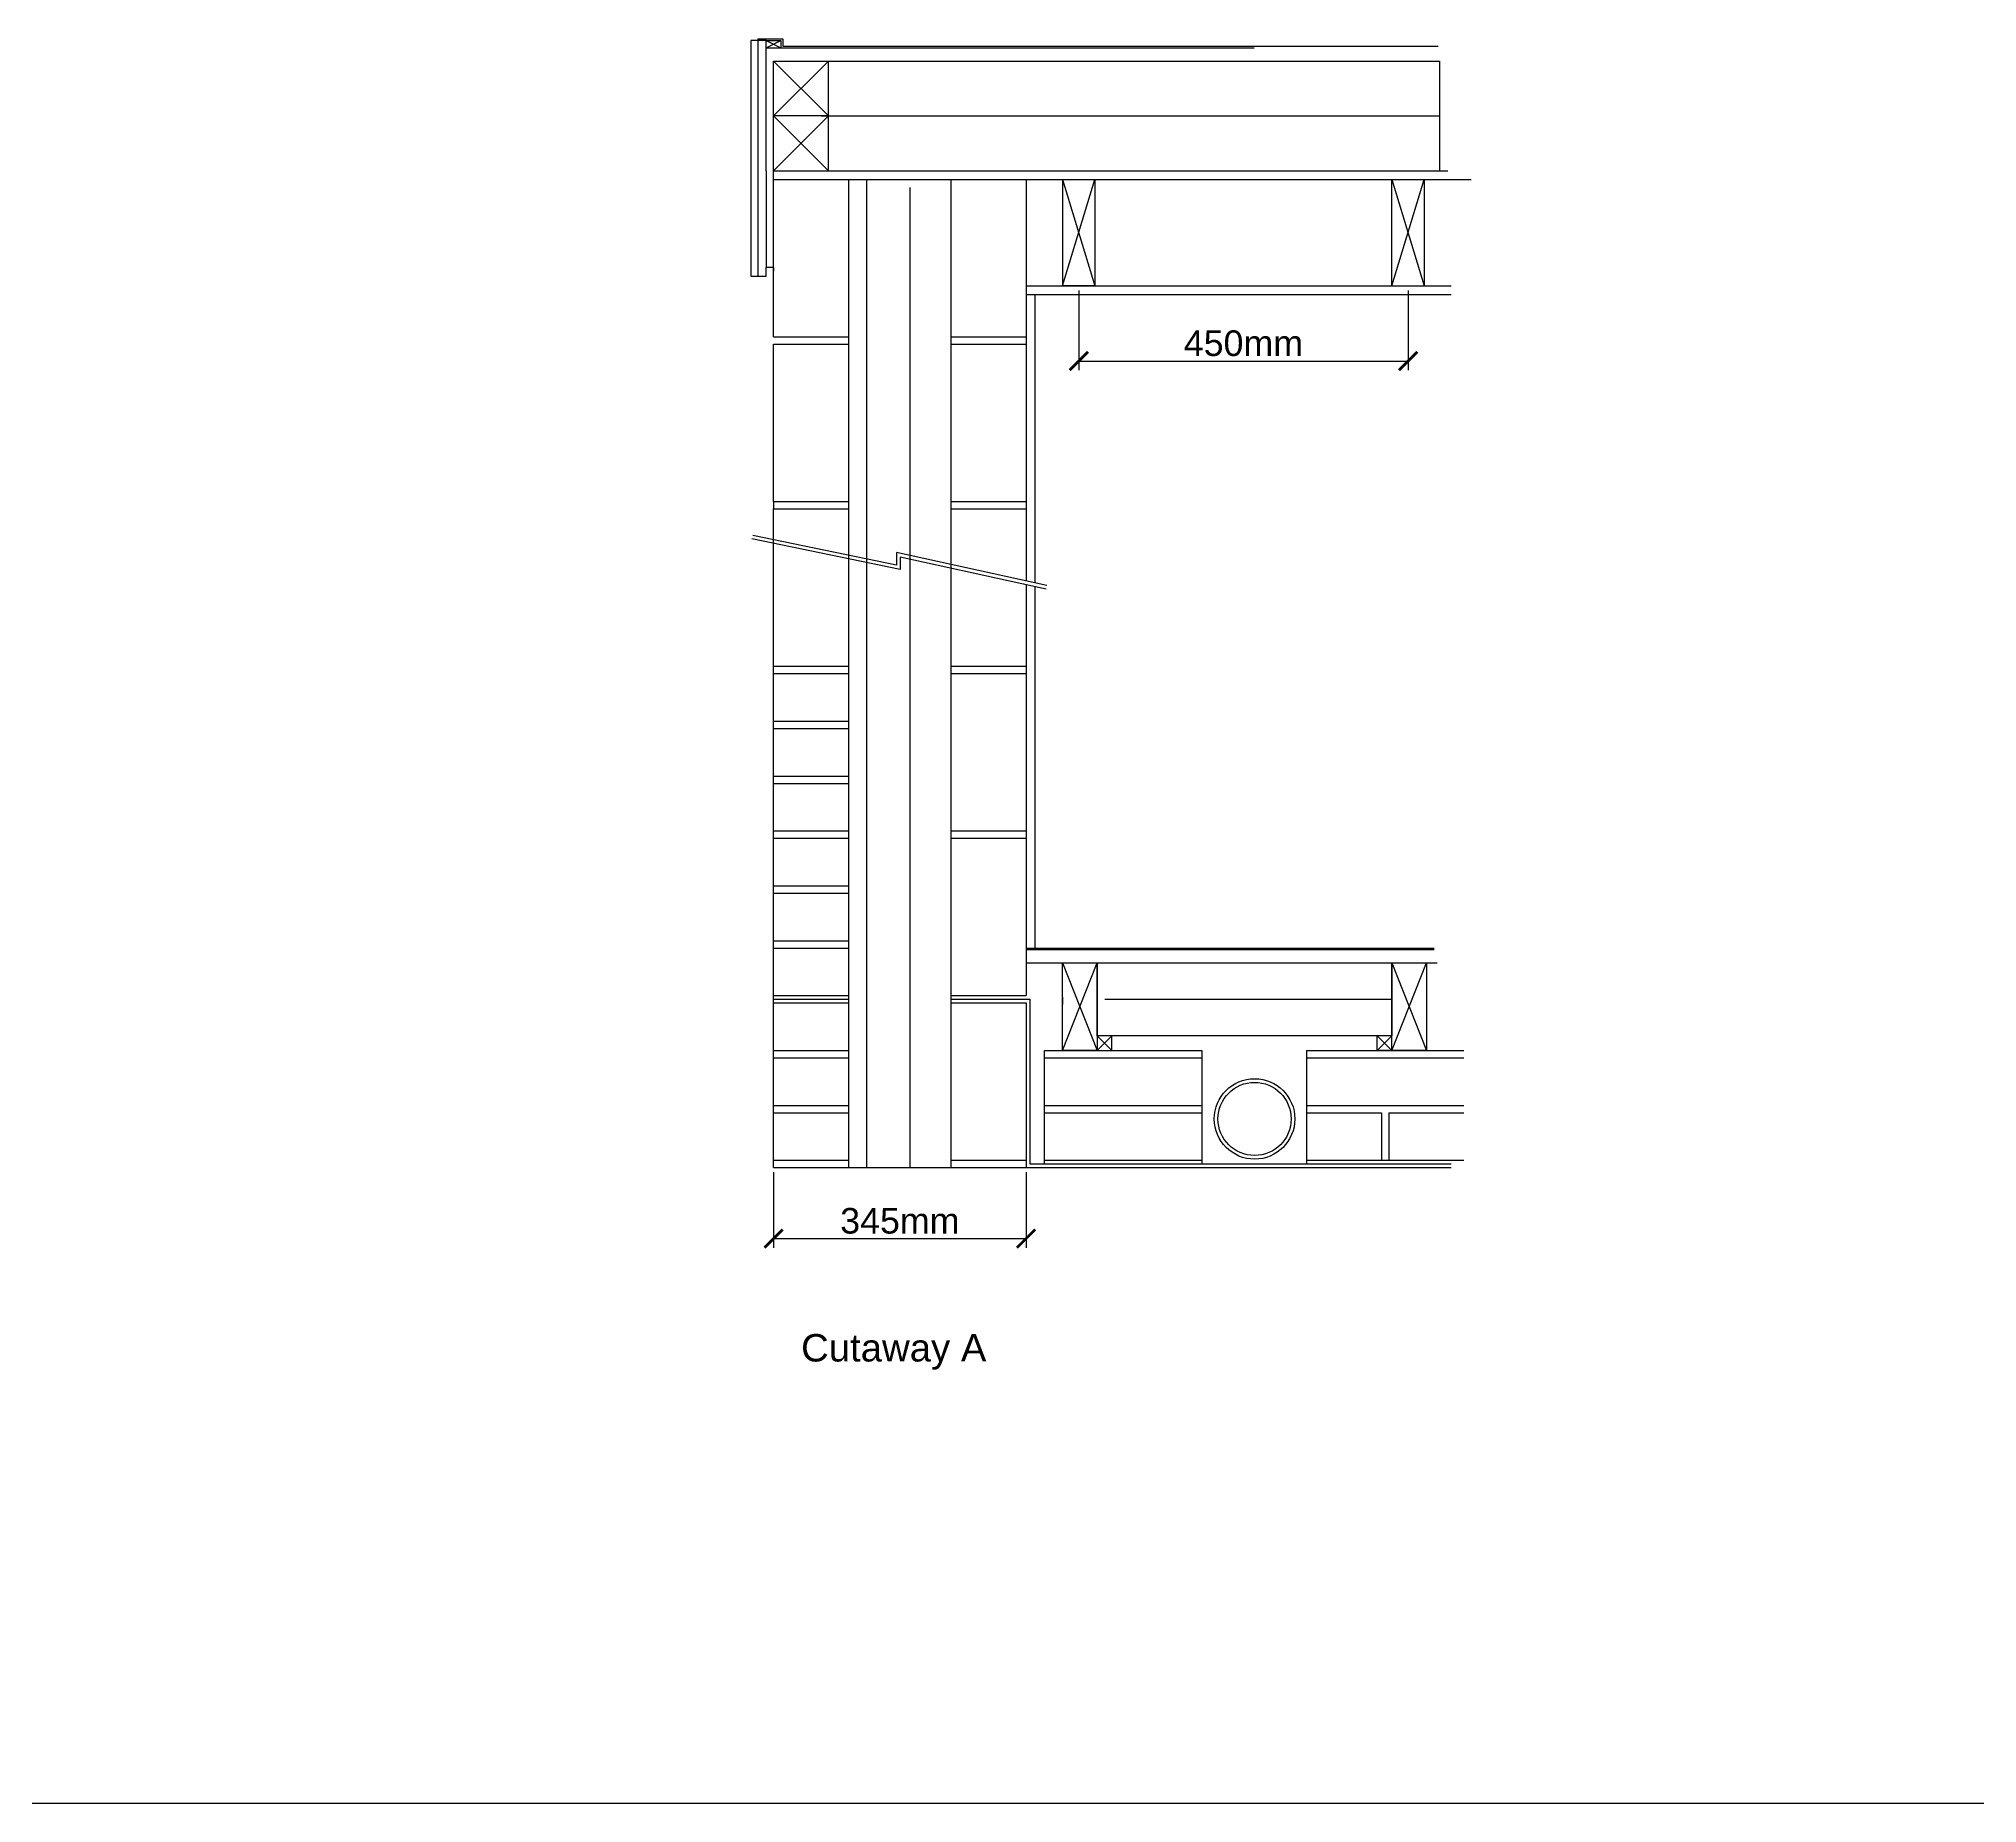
# Model space of a CAD drawing. Header units: millimetres. Extents: x -11841 to 102317, y -68819 to 40378.
# Drawn here: x 70573 to 75871, y -4065 to 757 of the extents above; entities that cross this region are included whole.
import ezdxf

# ---------------------------------------------------------------- set-up
doc = ezdxf.new("R2010")
doc.units = ezdxf.units.MM
doc.styles.get("Standard").update_dxf_attribs({"font": 'Arial.ttf'})
doc.linetypes.add('BATTING', pattern='A,0.00254,-2.54,[134,ltypeshp.shx,S=2.54,R=0,X=-2.54,Y=0],-5.08,[134,ltypeshp.shx,S=2.54,R=180,X=2.54,Y=0],-2.54', length=10.16254)
doc.dimstyles.new('JRMStyle', dxfattribs={"dimtxt": 3.5, "dimasz": 2.5, "dimexe": 1.25, "dimexo": 0.625, "dimtad": 1, "dimdec": 0, "dimdsep": 46, "dimtxsty": 'Standard', "dimblk": 'ARCHTICK', "dimblk1": 'ARCHTICK', "dimblk2": 'ARCHTICK', "dimcen": 2.5, "dimadec": 0, "dimazin": 0, "dimtfac": 1, "dimtdec": 0, "dimtmove": 0, "dimatfit": 3, "dimldrblk": 'ARCHTICK', "dimfxl": 1, "dimarcsym": 0})

# ---------------------------------------------------------------- blocks, each defined once
blk = doc.blocks.new('_ArchTick')
at = {"color": 0, "linetype": 'ByBlock', "const_width": 0.15}
blk.add_lwpolyline([(-0.5, -0.5), (0.5, 0.5)], dxfattribs=at)
blk = doc.blocks.new('*D50')
at = {"color": 0, "lineweight": -2, "transparency": 16777216}
for p, q in [((72581, -2341), (72581, -2547.5)), ((73271, -2341), (73271, -2547.5)), ((72581, -2522.5), (73271, -2522.5))]:
    blk.add_line(p, q, dxfattribs=at)
at = {"layer": 'Defpoints', "color": 0, "transparency": 16777216}
for p in [(72581, -2328.5), (73271, -2328.5), (73271, -2522.5)]:
    blk.add_point(p, dxfattribs=at)
at = {"color": 0, "lineweight": -2, "transparency": 16777216, "xscale": 50, "yscale": 50, "zscale": 50, "rotation": 180}
blk.add_blockref('_ArchTick', (72581, -2522.5), dxfattribs=at)
at = {"color": 0, "lineweight": -2, "transparency": 16777216, "xscale": 50, "yscale": 50, "zscale": 50}
blk.add_blockref('_ArchTick', (73271, -2522.5), dxfattribs=at)
at = {"color": 0, "transparency": 16777216, "insert": (72926, -2474.2), "char_height": 70, "attachment_point": 5}
blk.add_mtext('345mm', dxfattribs=at)
blk = doc.blocks.new('*D89')
at = {"color": 0, "lineweight": -2, "ltscale": 0.58, "transparency": 16777216}
for p, q in [((73415, 69), (73415, -149.1)), ((74315, 69), (74315, -149.1)), ((73415, -124.1), (74315, -124.1))]:
    blk.add_line(p, q, dxfattribs=at)
at = {"layer": 'Defpoints', "color": 0, "ltscale": 0.58, "transparency": 16777216}
for p in [(73415, 81.5), (74315, 81.5), (74315, -124.1)]:
    blk.add_point(p, dxfattribs=at)
at = {"color": 0, "lineweight": -2, "ltscale": 0.58, "transparency": 16777216, "xscale": 50, "yscale": 50, "zscale": 50, "rotation": 180}
blk.add_blockref('_ArchTick', (73415, -124.1), dxfattribs=at)
at = {"color": 0, "lineweight": -2, "ltscale": 0.58, "transparency": 16777216, "xscale": 50, "yscale": 50, "zscale": 50}
blk.add_blockref('_ArchTick', (74315, -124.1), dxfattribs=at)
at = {"color": 0, "ltscale": 0.58, "transparency": 16777216, "insert": (73865, -75.9), "char_height": 70, "attachment_point": 5}
blk.add_mtext('450mm', dxfattribs=at)

msp = doc.modelspace()

# ---------------------------------------------------------------- linework, layer by layer
for p, q in [((72538, 751.5), (72519, 751.5)), ((72519, 751.5), (72519, 107.5)), ((72538, 756.5), (72606, 756.5)), ((72538, 756.5), (72538, 107.5)), ((72561, 751.5), (72538, 751.5)), ((72561, 731.5), (72561, 751.5)), ((72561, 751.5), (72601, 751.5)), ((72561, 751.5), (72601, 731.5)), ((72561, 731.5), (72601, 751.5)), ((72601, 751.5), (72601, 731.5)), ((72606, 756.5), (72606, 736.5)), ((72561, 695.5), (72561, 731.5)), ((72561, 731.5), (73894.4, 731.5)), ((72561, 395.5), (72561, 695.5)), ((72581, 695.5), (73894.4, 695.5)), ((72731, 545.5), (72581, 695.5)), ((72581, 545.5), (72731, 695.5)), ((72606, 736.5), (74397.1, 736.5)), ((72731, 395.5), (72731, 695.5)), ((73894.4, 695.5), (74400.9, 695.5)), ((74400.9, 695.5), (74400.9, 395.5)), ((72731, 545.5), (72581, 545.5)), ((72581, 545.5), (72731, 395.5)), ((72581, 395.5), (72731, 545.5)), ((72561, 395.5), (72561, 371.5)), ((72561, 371.5), (72561, 371.5)), ((72561, 371.5), (72561, 131.5)), ((72581, 395.5), (73894.4, 395.5)), ((72581, 371.5), (74487.2, 371.5)), ((72581, 241.5), (72581, 371.5)), ((72581, 131.5), (72581, 371.5)), ((72786, 371.5), (72786, -58.5)), ((72836, -2328.5), (72836, 371.5)), ((73066, -58.5), (73066, 371.5)), ((73271, 371.5), (73271, -58.5)), ((73894.4, 395.5), (74423.4, 395.5)), ((74271, 81.5), (74271, 371.5)), ((74359, 371.5), (74359, 81.5)), ((72581, 221.5), (72581, 241.5)), ((72519, 107.5), (72538, 107.5)), ((72538, 107.5), (72561, 107.5)), ((72561, 107.5), (72561, 131.5)), ((72581, 131.5), (72561, 131.5)), ((72581, 131.5), (72581, 121.5)), ((73271, 81.5), (73459, 81.5)), ((73271, 57.5), (74432.8, 57.5)), ((73295, 57.5), (73295, -730.4)), ((73459, 81.5), (74432.8, 81.5)), ((74271, 81.5), (74359, 81.5)), ((72581, -58.5), (72786, -58.5)), ((72581, -508.5), (72581, -78.5)), ((72581, -78.5), (72786, -78.5)), ((72786, -58.5), (72786, -78.5)), ((72786, -78.5), (72786, -508.5)), ((73066, -78.5), (73066, -58.5)), ((73066, -58.5), (73271, -58.5)), ((73066, -508.5), (73066, -78.5)), ((73066, -78.5), (73271, -78.5)), ((73271, -58.5), (73271, -78.5)), ((73271, -78.5), (73271, -508.5)), ((73066, -508.5), (73066, -378.5)), ((72581, -508.5), (72786, -508.5)), ((72581, -508.5), (72581, -528.5)), ((72581, -958.5), (72581, -528.5)), ((72581, -528.5), (72786, -528.5)), ((72786, -508.5), (72786, -528.5)), ((72786, -528.5), (72786, -958.5)), ((73066, -528.5), (73066, -508.5)), ((73066, -508.5), (73271, -508.5)), ((73066, -958.5), (73066, -528.5)), ((73066, -528.5), (73271, -528.5)), ((73271, -508.5), (73271, -528.5)), ((73271, -528.5), (73271, -725.1)), ((72926.6, -694.2), (72521.9, -610.5)), ((72916.6, -681.9), (72523.9, -600.7)), ((73327.6, -737.5), (72916.6, -647.3)), ((72916.6, -647.3), (72916.6, -681.9)), ((73325.5, -747.3), (72926.6, -660)), ((72926.6, -660), (72926.6, -694.2)), ((73271, -735.4), (73271, -958.5)), ((73295, -740.6), (73295, -1728.5)), ((72581, -978.5), (72581, -958.5)), ((72581, -958.5), (72786, -958.5)), ((72581, -1108.5), (72581, -978.5)), ((72581, -978.5), (72786, -978.5)), ((72786, -958.5), (72786, -978.5)), ((72786, -978.5), (72786, -1108.5)), ((73066, -978.5), (73066, -958.5)), ((73066, -958.5), (73271, -958.5)), ((73066, -1408.5), (73066, -978.5)), ((73066, -978.5), (73271, -978.5)), ((73271, -958.5), (73271, -978.5)), ((73271, -978.5), (73271, -1408.5)), ((72581, -1128.5), (72581, -1108.5)), ((72581, -1108.5), (72786, -1108.5)), ((72786, -1108.5), (72786, -1128.5)), ((72581, -1258.5), (72581, -1128.5)), ((72581, -1128.5), (72786, -1128.5)), ((72786, -1128.5), (72786, -1258.5)), ((72581, -1278.5), (72581, -1258.5)), ((72581, -1258.5), (72786, -1258.5)), ((72786, -1258.5), (72786, -1278.5)), ((72581, -1408.5), (72581, -1278.5)), ((72581, -1278.5), (72786, -1278.5)), ((72786, -1278.5), (72786, -1408.5)), ((72581, -1428.5), (72581, -1408.5)), ((72581, -1408.5), (72786, -1408.5)), ((72581, -1858.5), (72581, -1428.5)), ((72581, -1428.5), (72786, -1428.5)), ((72786, -1408.5), (72786, -1428.5)), ((72786, -1428.5), (72786, -1858.5)), ((73066, -1428.5), (73066, -1408.5)), ((73066, -1408.5), (73271, -1408.5)), ((73066, -1858.5), (73066, -1428.5)), ((73066, -1428.5), (73271, -1428.5)), ((73271, -1408.5), (73271, -1428.5)), ((73271, -1428.5), (73271, -1858.5)), ((72581, -1578.5), (72581, -1558.5)), ((72581, -1558.5), (72786, -1558.5)), ((72581, -1578.5), (72786, -1578.5)), ((72786, -1558.5), (72786, -1578.5)), ((72581, -1728.5), (72581, -1708.5)), ((72581, -1708.5), (72786, -1708.5)), ((72581, -1728.5), (72786, -1728.5)), ((72786, -1708.5), (72786, -1728.5)), ((73271, -1728.5), (74386.7, -1728.5)), ((73271, -1732.5), (74386.7, -1732.5)), ((73271, -1768.5), (73465, -1768.5)), ((73371, -1768.5), (74394.8, -1768.5)), ((73371, -2008.5), (73371, -1768.5)), ((73371, -1768.5), (73465, -2008.5)), ((73371, -2008.5), (73465, -1768.5)), ((73465, -1768.5), (73465, -2008.5)), ((73465, -1768.5), (74271, -1768.5)), ((73465, -1968.5), (73465, -1768.5)), ((74271, -1768.5), (74365, -1768.5)), ((74271, -2008.5), (74271, -1768.5)), ((74271, -1768.5), (74365, -2008.5)), ((74271, -2008.5), (74365, -1768.5)), ((74271, -1768.5), (74271, -1968.5)), ((74365, -1768.5), (74365, -2008.5)), ((72581, -1878.5), (72581, -1858.5)), ((72581, -1858.5), (72786, -1858.5)), ((72581, -1868.5), (72786, -1868.5)), ((72581, -2308.5), (72581, -1878.5)), ((72581, -1878.5), (72786, -1878.5)), ((72786, -1858.5), (72786, -1878.5)), ((72786, -1878.5), (72786, -2308.5)), ((73066, -1878.5), (73066, -1858.5)), ((73066, -1858.5), (73271, -1858.5)), ((73066, -1868.5), (73281, -1868.5)), ((73066, -2308.5), (73066, -1878.5)), ((73066, -1878.5), (73271, -1878.5)), ((73271, -1878.5), (73271, -2308.5)), ((73371, -1862.5), (73371, -1882.5)), ((74271, -1862.5), (74271, -1882.5)), ((72581, -2028.5), (72581, -2008.5)), ((72581, -2008.5), (72786, -2008.5)), ((72786, -2008.5), (72786, -2028.5)), ((73465, -2008.5), (73371, -2008.5)), ((74271, -1968.5), (73465, -1968.5)), ((73465, -1968.5), (73505, -2008.5)), ((73505, -1968.5), (73465, -2008.5)), ((73465, -2008.5), (73505, -2008.5)), ((73505, -2008.5), (73505, -1968.5)), ((74231, -2008.5), (74231, -1968.5)), ((74231, -1968.5), (74271, -2008.5)), ((74231, -2008.5), (74271, -1968.5)), ((74271, -2008.5), (74231, -2008.5)), ((74365, -2008.5), (74271, -2008.5)), ((74365, -2008.5), (74281.3, -2008.5)), ((72581, -2028.5), (72786, -2028.5)), ((72581, -2178.5), (72581, -2158.5)), ((72581, -2158.5), (72786, -2158.5)), ((72786, -2158.5), (72786, -2178.5)), ((72581, -2178.5), (72786, -2178.5)), ((72581, -2328.5), (72581, -2308.5)), ((72581, -2308.5), (72786, -2308.5)), ((72581, -2328.5), (73271, -2328.5)), ((72786, -2308.5), (72786, -2328.5)), ((73066, -2328.5), (73066, -2308.5)), ((73066, -2308.5), (73271, -2308.5)), ((73271, -2308.5), (73271, -2328.5)), ((73271, -2328.5), (74432.7, -2328.5)), ((29010.3, -4065.5), (102317, -4065.5))]:
    msp.add_line(p, q)
at = {"ltscale": 0.58}
for p, q in [((72581, 545.5), (72581, 695.5)), ((72581, 395.5), (72581, 545.5)), ((72581, 371.5), (72581, 395.5)), ((72581, -58.5), (72581, 371.5)), ((73371, 371.5), (73371, 81.5)), ((73371, 371.5), (73459, 81.5)), ((73371, 81.5), (73459, 371.5)), ((73459, 371.5), (73459, 81.5)), ((74271, 371.5), (74359, 81.5)), ((74271, 81.5), (74359, 371.5)), ((73459, 81.5), (73371, 81.5)), ((73371, -1768.5), (73465, -1768.5)), ((73281, -1868.5), (73281, -2318.5)), ((73321, -2318.5), (73321, -2008.5)), ((73321, -2008.5), (73751, -2008.5)), ((73751, -2008.5), (73751, -2318.5)), ((74037.4, -2008.5), (74467.4, -2008.5)), ((74037.4, -2008.5), (74037.4, -2028.5)), ((73321, -2028.5), (73751, -2028.5)), ((74037.4, -2028.5), (74467.4, -2028.5)), ((74037.4, -2028.5), (74037.4, -2158.5)), ((73321, -2158.5), (73751, -2158.5)), ((74037.4, -2158.5), (74467.4, -2158.5)), ((74037.4, -2158.5), (74037.4, -2308.5)), ((73321, -2178.5), (73751, -2178.5)), ((74037.4, -2178.5), (74242.4, -2178.5)), ((74242.4, -2178.5), (74242.4, -2308.5)), ((74262.4, -2178.5), (74262.4, -2308.5)), ((74262.4, -2178.5), (74467.4, -2178.5)), ((73281, -2318.5), (74432.7, -2318.5)), ((73321, -2308.5), (73751, -2308.5)), ((74037.4, -2308.5), (74467.4, -2308.5)), ((74037.4, -2308.5), (74037.4, -2318.5))]:
    msp.add_line(p, q, dxfattribs=at)
at = {"linetype": 'BATTING', "ltscale": 0.7}
msp.add_line((72711, 545.5), (74400.9, 545.5), dxfattribs=at)
at = {"linetype": 'BATTING', "ltscale": 0.55}
msp.add_line((72953.5, 349.8), (72953.5, -2328.5), dxfattribs=at)
at = {"linetype": 'BATTING', "ltscale": 0.49}
msp.add_line((73486.1, -1868.5), (74271, -1868.5), dxfattribs=at)
for radius in [110, 100]:
    msp.add_circle((73895.5, -2195.4), radius)

# ---------------------------------------------------------------- texts
at = {"insert": (72656.1, -2783.3), "char_height": 75, "attachment_point": 1}
msp.add_mtext_dynamic_manual_height_columns('Cutaway A', width=2143.269, gutter_width=12.5, heights=[0], dxfattribs=at)

# ---------------------------------------------------------------- dimensions: what is measured, and where the dimension line sits
at = {"ltscale": 0.58}
dim = msp.add_linear_dim(base=(74315, -124.1), p1=(73415, 81.5), p2=(74315, 81.5), text='450mm', dimstyle='JRMStyle', override={"dimpost": 'mm'}, dxfattribs=at)
dim.commit()
dim.dimension.update_dxf_attribs({"geometry": '*D89', "text_midpoint": (73865, -75.9)})
dim = msp.add_linear_dim(base=(73271, -2522.5), p1=(72581, -2328.5), p2=(73271, -2328.5), text='345mm', dimstyle='JRMStyle', override={"dimpost": 'mm'})
dim.commit()
dim.dimension.update_dxf_attribs({"geometry": '*D50', "text_midpoint": (72926, -2522.5), "dimtype": 160})

doc.saveas('drawing.dxf')
